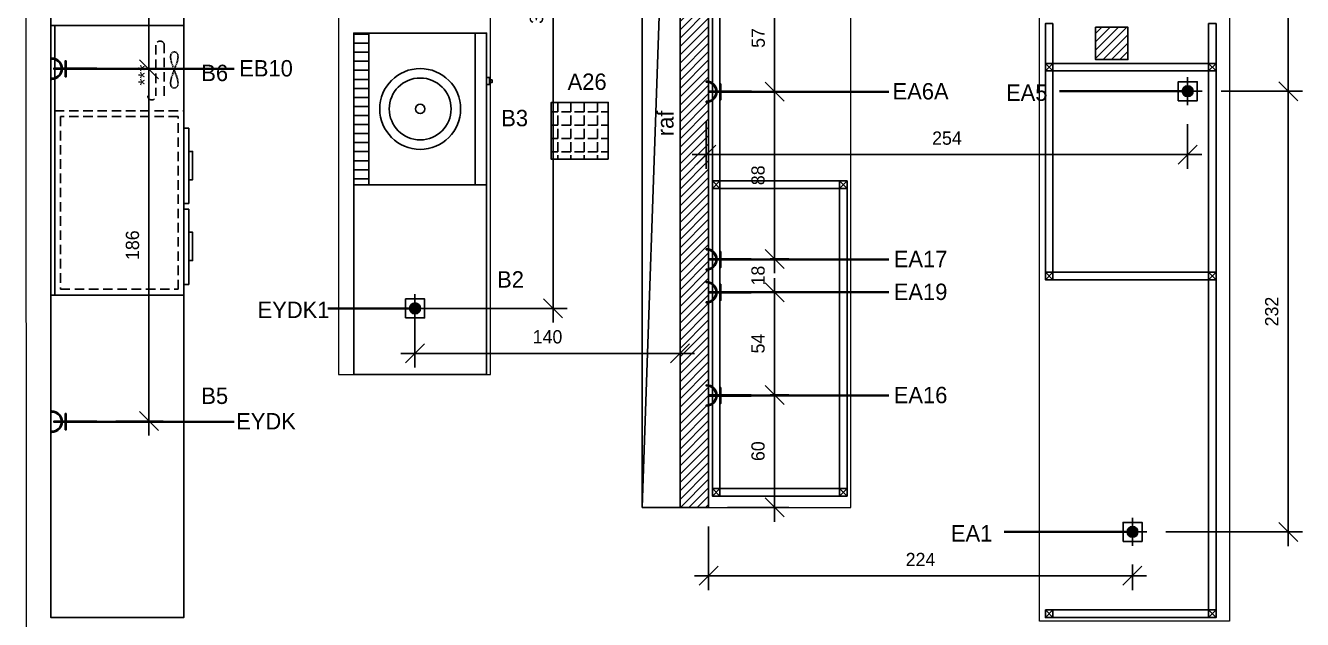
# Model space of a CAD drawing. Header units: centimetres. Extents: x 131563 to 145359, y 24878 to 28066.
# Drawn here: x 139888 to 140561, y 26701 to 27014 of the extents above; entities that cross this region are included whole.
import ezdxf
from ezdxf.enums import TextEntityAlignment as Align

# ---------------------------------------------------------------- set-up
doc = ezdxf.new("R2010")
doc.units = ezdxf.units.CM
doc.header["$LTSCALE"] = 10
doc.header["$MEASUREMENT"] = 0
doc.header["$PDMODE"] = 3
doc.header["$PDSIZE"] = 20
doc.linetypes.add('DASHED', pattern=[0.75, 0.5, -0.25])
for name, color, linetype in [('-DWG_ANA', 7, 'Continuous'), ('ELEKTRİK', 10, 'Continuous'), ('Kıtc-002 Çizgi', 7, 'Continuous'), ('Kıtc-040 Detay', 7, 'Continuous'), ('LP-DIMENSION_INT_100', 51, 'Continuous'), ('S2000-002 Çizgi', 7, 'Continuous')]:
    doc.layers.add(name, color=color, linetype=linetype)
for name, color, linetype, lineweight in [('ARK_AHŞAP', 45, 'Continuous', 15), ('ELK', 1, 'Continuous', 35), ('tefriş', 45, 'Continuous', 18)]:
    doc.layers.add(name, color=color, linetype=linetype, lineweight=lineweight)
doc.styles.get("Standard").update_dxf_attribs({"font": 'arial.ttf'})
doc.styles.add('TAKSİM', font='GOTHIC.TTF', dxfattribs={"height": 7})
doc.dimstyles.new('AR_DIM_100', dxfattribs={"dimtxt": 7, "dimasz": 10, "dimexe": 7.5, "dimexo": 10, "dimgap": 5, "dimtad": 1, "dimtoh": 1, "dimdec": 0, "dimrnd": 0.5, "dimzin": 12, "dimdsep": 46, "dimtxsty": 'TAKSİM', "dimblk": 'OBLIQUE', "dimcen": 0.09, "dimdle": 7.5, "dimclrd": 256, "dimclre": 256, "dimclrt": 7, "dimadec": 0, "dimazin": 0, "dimtfac": 1, "dimtdec": 0, "dimtix": 1, "dimtofl": 0, "dimtmove": 0, "dimatfit": 3, "dimldrblk": 'DOT', "dimfxl": 100, "dimfxlon": 1, "dimtolj": 1, "dimtzin": 0, "dimlwd": -1, "dimlwe": -1, "dimarcsym": 0})
pattern_1 = [(45, (7083.928928079957, 0), (-2.209708691207961, 2.209708691207961), [])]

# ---------------------------------------------------------------- blocks, each defined once
blk = doc.blocks.new('A$C14D17327')
at = {"layer": 'Kıtc-002 Çizgi', "color": 1, "elevation": -1.444281839363095e-08}
blk.add_lwpolyline([(-3.628785634646192e-06, 4.000000733699835), (3.999996371214365, 4.000000733699835), (3.999996371214365, 7.336998351092916e-07), (-3.628785634646192e-06, 7.336998351092916e-07)], close=True, dxfattribs=at)
for points in [[(-3.628785634646192e-06, 4.000000733699835), (3.999996371214365, 7.336998351092916e-07)], [(-3.628785634646192e-06, 7.336998351092916e-07), (3.999996371214365, 4.000000733699835)]]:
    blk.add_lwpolyline(points, dxfattribs=at)
blk = doc.blocks.new('A$C50025146')
at = {"layer": 'ELEKTRİK'}
for points in [[(16.0258407970905, 9.846670621633166), (16.5885051934838, 9.846670621633166), (16.5885051934838, 1.406704675742731), (16.0258407970905, 1.406704675742731)], [(6.940050297998823e-05, 5.345355450490388), (6.940050297998823e-05, 5.908019846885509), (22.50664525620232, 5.908019846885509), (22.50664525620232, 5.345355450490388)]]:
    blk.add_hatch(color=256, dxfattribs=at).paths.add_polyline_path(points)
h = blk.add_hatch(color=256, dxfattribs=at)
edge = h.paths.add_edge_path()
edge.add_line((23.70435837441619, 11.25333161261187), (23.70435837441619, 10.69066721622039))
edge.add_ellipse((23.70435837441619, 5.626687648689767), major_axis=(3.580774291992597, -3.580774291992606), ratio=0.9999999999999413, start_angle=134.9999999999983, end_angle=314.9999999999983)
edge.add_line((23.70435837441619, 0.5627080811555061), (23.70435837441619, 4.368476402305532e-05))
edge.add_ellipse((23.70435837441619, 5.626687648689767), major_axis=(3.978638102213783, 3.978638102213774), ratio=0.9999999999999128, start_angle=45.0000000000025, end_angle=225.0000000000025, ccw=False)
for points, elevation in [([(16.0258407970905, 1.406704675742731), (16.0258407970905, 9.846670621633166), (16.5885051934838, 9.846670621633166), (16.5885051934838, 1.406704675742731)], 4.791194770819646e-08), ([(6.940050297998823e-05, 5.908019846885509), (22.50664525620232, 5.908019846885509), (22.50664525620232, 5.345355450490388), (6.940050297998823e-05, 5.345355450490388)], 4.794507297291503e-08)]:
    blk.add_lwpolyline(points, close=True, dxfattribs=dict(at, elevation=elevation))
at = {"layer": 'ELEKTRİK', "elevation": 4.798666618537076e-08}
blk.add_lwpolyline([(23.70435837441437, 4.368476402305532e-05), (23.70435837441619, 0.5627080811555061, -0.9999999999999944), (23.70435837441619, 10.69066721622039), (23.70435837441619, 11.25333161261187, 0.9999999999999944)], format="xyb", close=True, dxfattribs=at)
blk = doc.blocks.new('A$C611F6802')
at = {"layer": '-DWG_ANA'}
h = blk.add_hatch(dxfattribs=at)
h.set_pattern_fill('ANSI31', color=1, style=0)
h.set_pattern_definition([(45, (-55670.14020227872, -22065.11067284289), (-0.08838834764831843, 0.08838834764831845), [])])
h.paths.add_polyline_path([(4.423971784401617, 7.700424825947266, 1), (10.13888412773802, 7.700424825947266, 1)])
at = {"layer": '-DWG_ANA', "color": 1}
for p, q in [((7.28142795606982, 7.700424825947266), (7.28142795606982, 15.25836134111159)), ((7.28142795606982, 15.25836134111159), (7.28142795606982, 0)), ((7.28142795606982, 7.629180670555797), (0, 7.629180670555797)), ((7.28142795606982, 7.629180670555797), (14.67722620816494, 7.629180670555797)), ((14.67722620816494, 7.629180670555797), (7.28142795606982, 7.629180670555797))]:
    blk.add_line(p, q, dxfattribs=at)
blk.add_lwpolyline([(2.28142795606982, 2.700424825947266), (12.28142795606982, 2.700424825947266), (12.28142795606982, 12.70042482594727), (2.28142795606982, 12.70042482594727)], close=True, dxfattribs=at)
blk.add_circle((7.28142795606982, 7.700424825947266), 2.857456171668203, dxfattribs=at)
blk = doc.blocks.new('_Oblique')
at = {"color": 0, "linetype": 'ByBlock', "lineweight": -2}
blk.add_line((-0.5, -0.5), (0.5, 0.5), dxfattribs=at)
blk = doc.blocks.new('*D102')
at = {"transparency": 16777216}
for p, q in [((140282.3134968373, 27043.31231213301), (140282.3134968373, 26971.73006024332)), ((140280.0458664011, 27035.81231213301), (140289.8134968373, 27035.81231213301)), ((140280.0458664011, 26979.23006024332), (140289.8134968373, 26979.23006024332))]:
    blk.add_line(p, q, dxfattribs=at)
at = {"layer": 'Defpoints', "color": 0, "transparency": 16777216}
for p in [(140270.0458664011, 27035.81231213301), (140270.0458664011, 26979.23006024332), (140282.3134968373, 26979.23006024332)]:
    blk.add_point(p, dxfattribs=at)
at = {"transparency": 16777216, "xscale": 10, "yscale": 10, "zscale": 10}
for p, rotation in [((140282.3134968373, 27035.81231213301), 90), ((140282.3134968373, 26979.23006024332), 270)]:
    blk.add_blockref('_Oblique', p, dxfattribs=dict(at, rotation=rotation))
at = {"color": 7, "transparency": 16777216, "insert": (140273.7254614871, 27007.52118618812), "char_height": 7, "attachment_point": 5, "rotation": 90, "style": 'TAKSİM'}
blk.add_mtext('\\A1;57', dxfattribs=at)
blk = doc.blocks.new('_Dot')
at = {"color": 0, "linetype": 'ByBlock', "lineweight": -2}
blk.add_line((-0.5, 0), (-1, 0), dxfattribs=at)
at = {"color": 0, "linetype": 'ByBlock', "const_width": 0.5}
blk.add_lwpolyline([(-0.25, 0, 1), (0.25, 0, 1)], format="xyb", close=True, dxfattribs=at)
blk = doc.blocks.new('*D103')
at = {"transparency": 16777216}
for p, q in [((140282.3134968374, 26986.73006024332), (140282.3134968374, 26883.62079963947)), ((140280.0458664011, 26979.23006024332), (140289.8134968374, 26979.23006024332)), ((140280.0458664011, 26891.12079963947), (140289.8134968374, 26891.12079963947))]:
    blk.add_line(p, q, dxfattribs=at)
at = {"layer": 'Defpoints', "color": 0, "transparency": 16777216}
for p in [(140270.0458664011, 26979.23006024332), (140270.0458664011, 26891.12079963947), (140282.3134968374, 26891.12079963947)]:
    blk.add_point(p, dxfattribs=at)
at = {"transparency": 16777216, "xscale": 10, "yscale": 10, "zscale": 10}
for p, rotation in [((140282.3134968374, 26979.23006024332), 90), ((140282.3134968374, 26891.12079963947), 270)]:
    blk.add_blockref('_Oblique', p, dxfattribs=dict(at, rotation=rotation))
at = {"color": 7, "transparency": 16777216, "insert": (140273.6374261372, 26935.17542994134), "char_height": 7, "attachment_point": 5, "rotation": 90, "style": 'TAKSİM'}
blk.add_mtext('\\A1;88', dxfattribs=at)
blk = doc.blocks.new('*D104')
at = {"transparency": 16777216}
for p, q in [((140282.3134968375, 26891.12079963947), (140282.3134968375, 26901.12079963947)), ((140280.0458664011, 26891.12079963947), (140289.8134968375, 26891.12079963947)), ((140280.0458664011, 26873.54555723612), (140289.8134968375, 26873.54555723612)), ((140282.3134968375, 26873.54555723612), (140282.3134968375, 26863.54555723612))]:
    blk.add_line(p, q, dxfattribs=at)
at = {"layer": 'Defpoints', "color": 0, "transparency": 16777216}
for p in [(140270.0458664011, 26891.12079963947), (140270.0458664011, 26873.54555723612), (140282.3134968375, 26873.54555723612)]:
    blk.add_point(p, dxfattribs=at)
at = {"transparency": 16777216, "xscale": 10, "yscale": 10, "zscale": 10}
for p, rotation in [((140282.3134968375, 26891.12079963947), 270), ((140282.3134968375, 26873.54555723612), 90)]:
    blk.add_blockref('_Oblique', p, dxfattribs=dict(at, rotation=rotation))
at = {"color": 7, "transparency": 16777216, "insert": (140273.6374261373, 26882.33317843774), "char_height": 7, "attachment_point": 5, "rotation": 90, "style": 'TAKSİM'}
blk.add_mtext('\\A1;18', dxfattribs=at)
blk = doc.blocks.new('*D105')
at = {"transparency": 16777216}
for p, q in [((140282.3134968376, 26881.04555723612), (140282.3134968376, 26811.9342127147)), ((140280.0458664011, 26873.54555723612), (140289.8134968376, 26873.54555723612)), ((140280.0458664011, 26819.4342127147), (140289.8134968376, 26819.4342127147))]:
    blk.add_line(p, q, dxfattribs=at)
at = {"layer": 'Defpoints', "color": 0, "transparency": 16777216}
for p in [(140270.0458664011, 26873.54555723612), (140270.0458664011, 26819.4342127147), (140282.3134968376, 26819.4342127147)]:
    blk.add_point(p, dxfattribs=at)
at = {"transparency": 16777216, "xscale": 10, "yscale": 10, "zscale": 10}
for p, rotation in [((140282.3134968376, 26873.54555723612), 90), ((140282.3134968376, 26819.4342127147), 270)]:
    blk.add_blockref('_Oblique', p, dxfattribs=dict(at, rotation=rotation))
at = {"color": 7, "transparency": 16777216, "insert": (140273.6374261374, 26846.48988497536), "char_height": 7, "attachment_point": 5, "rotation": 90, "style": 'TAKSİM'}
blk.add_mtext('\\A1;54', dxfattribs=at)
blk = doc.blocks.new('*D106')
at = {"transparency": 16777216}
for p, q in [((140282.3134968377, 26826.9342127147), (140282.3134968377, 26752.6528805165)), ((140280.0458664011, 26819.4342127147), (140289.8134968377, 26819.4342127147)), ((140257.5392905454, 26760.1528805165), (140289.8134968377, 26760.1528805165))]:
    blk.add_line(p, q, dxfattribs=at)
at = {"layer": 'Defpoints', "color": 0, "transparency": 16777216}
for p in [(140270.0458664011, 26819.4342127147), (140247.5392905454, 26760.1528805165), (140282.3134968377, 26760.1528805165)]:
    blk.add_point(p, dxfattribs=at)
at = {"transparency": 16777216, "xscale": 10, "yscale": 10, "zscale": 10}
for p, rotation in [((140282.3134968377, 26819.4342127147), 90), ((140282.3134968377, 26760.1528805165), 270)]:
    blk.add_blockref('_Oblique', p, dxfattribs=dict(at, rotation=rotation))
at = {"color": 7, "transparency": 16777216, "insert": (140273.6374261375, 26789.79354661555), "char_height": 7, "attachment_point": 5, "rotation": 90, "style": 'TAKSİM'}
blk.add_mtext('\\A1;60', dxfattribs=at)
blk = doc.blocks.new('*D107')
at = {"transparency": 16777216}
for p, q in [((140247.5392905453, 26750.15288051649), (140247.5392905453, 26716.63830545103)), ((140470.9294396687, 26729.99969317622), (140470.9294396687, 26716.63830545103)), ((140240.0392905453, 26724.13830545103), (140478.4294396687, 26724.13830545103))]:
    blk.add_line(p, q, dxfattribs=at)
at = {"layer": 'Defpoints', "color": 0, "transparency": 16777216}
for p in [(140247.5392905453, 26760.15288051649), (140470.9294396687, 26739.99969317622), (140470.9294396687, 26724.13830545103)]:
    blk.add_point(p, dxfattribs=at)
at = {"transparency": 16777216, "xscale": 10, "yscale": 10, "zscale": 10, "rotation": 180}
blk.add_blockref('_Oblique', (140247.5392905453, 26724.13830545103), dxfattribs=at)
at = {"transparency": 16777216, "xscale": 10, "yscale": 10, "zscale": 10}
blk.add_blockref('_Oblique', (140470.9294396687, 26724.13830545103), dxfattribs=at)
at = {"color": 7, "transparency": 16777216, "insert": (140359.234365107, 26732.72634080113), "char_height": 7, "attachment_point": 5, "style": 'TAKSİM'}
blk.add_mtext('\\A1;224', dxfattribs=at)
blk = doc.blocks.new('*D110')
at = {"transparency": 16777216}
for p, q in [((140553.0537228135, 27111.12500890196), (140553.0537228135, 26971.98267216931)), ((140517.6244693973, 27103.62500890196), (140560.5537228135, 27103.62500890196)), ((140517.6244693973, 26979.48267216931), (140560.5537228135, 26979.48267216931))]:
    blk.add_line(p, q, dxfattribs=at)
at = {"layer": 'Defpoints', "color": 0, "transparency": 16777216}
for p in [(140507.6244693973, 27103.62500890196), (140507.6244693973, 26979.48267216931), (140553.0537228135, 26979.48267216931)]:
    blk.add_point(p, dxfattribs=at)
at = {"transparency": 16777216, "xscale": 10, "yscale": 10, "zscale": 10}
for p, rotation in [((140553.0537228135, 27103.62500890196), 90), ((140553.0537228135, 26979.48267216931), 270)]:
    blk.add_blockref('_Oblique', p, dxfattribs=dict(at, rotation=rotation))
at = {"color": 7, "transparency": 16777216, "insert": (140544.4656874634, 27041.55384053559), "char_height": 7, "attachment_point": 5, "rotation": 90, "style": 'TAKSİM'}
blk.add_mtext('\\A1;124', dxfattribs=at)
blk = doc.blocks.new('*D111')
at = {"transparency": 16777216}
for p, q in [((140553.0537228136, 26986.98267216931), (140553.0537228136, 26739.7811211323)), ((140517.6244693973, 26979.48267216931), (140560.5537228136, 26979.48267216931)), ((140488.5586203393, 26747.2811211323), (140560.5537228136, 26747.2811211323))]:
    blk.add_line(p, q, dxfattribs=at)
at = {"layer": 'Defpoints', "color": 0, "transparency": 16777216}
for p in [(140507.6244693973, 26979.48267216931), (140478.5586203393, 26747.2811211323), (140553.0537228136, 26747.2811211323)]:
    blk.add_point(p, dxfattribs=at)
at = {"transparency": 16777216, "xscale": 10, "yscale": 10, "zscale": 10}
for p, rotation in [((140553.0537228136, 26979.48267216931), 90), ((140553.0537228136, 26747.2811211323), 270)]:
    blk.add_blockref('_Oblique', p, dxfattribs=dict(at, rotation=rotation))
at = {"color": 7, "transparency": 16777216, "insert": (140544.3776521134, 26863.38189665076), "char_height": 7, "attachment_point": 5, "rotation": 90, "style": 'TAKSİM'}
blk.add_mtext('\\A1;232', dxfattribs=at)
blk = doc.blocks.new('*D112')
at = {"transparency": 16777216}
for p, q in [((140246.3415774271, 26963.6034162794), (140246.3415774271, 26938.55633717004)), ((140499.9952887266, 26962.20124421322), (140499.9952887266, 26938.55633717004)), ((140507.4952887266, 26946.05633717004), (140238.8415774271, 26946.05633717004))]:
    blk.add_line(p, q, dxfattribs=at)
at = {"layer": 'Defpoints', "color": 0, "transparency": 16777216}
for p in [(140246.3415774271, 26973.6034162794), (140499.9952887266, 26972.20124421322), (140246.3415774271, 26946.05633717004)]:
    blk.add_point(p, dxfattribs=at)
at = {"transparency": 16777216, "xscale": 10, "yscale": 10, "zscale": 10, "rotation": 180}
blk.add_blockref('_Oblique', (140246.3415774271, 26946.05633717004), dxfattribs=at)
at = {"transparency": 16777216, "xscale": 10, "yscale": 10, "zscale": 10}
blk.add_blockref('_Oblique', (140499.9952887266, 26946.05633717004), dxfattribs=at)
at = {"color": 7, "transparency": 16777216, "insert": (140373.1684330769, 26954.73240787025), "char_height": 7, "attachment_point": 5, "style": 'TAKSİM'}
blk.add_mtext('\\A1;254', dxfattribs=at)
blk = doc.blocks.new('A$C6F7D0602')
at = {"layer": 'S2000-002 Çizgi'}
h = blk.add_hatch(dxfattribs=at)
h.set_pattern_fill('ANSI31', color=256, scale=1.5, angle=45, style=0)
h.set_pattern_definition([(90, (-2608.432118194891, -5750.092670616825), (-4.762499999999998, 9e-16), [])])
h.paths.add_polyline_path([(80.00001583194535, 64.91599495502305), (80.00001583194535, 72.91599495502305), (1.583194534759969e-05, 72.91599495502305), (1.583194534759969e-05, 64.91599495502305)])
for points in [[(1.583194534759969e-05, 2.915994955023052), (80.00001583194535, 2.915994955023052), (80.00001583194535, 72.91599495502305), (1.583194534759969e-05, 72.91599495502305)], [(1.583194534759969e-05, 64.91599495502305), (80.00001583194535, 64.91599495502305), (80.00001583194535, 8.915994955023052), (1.583194534759969e-05, 8.915994955023052)], [(52.87647231500887, 2.915994955023052), (56.52147231501294, 2.915994955023052), (56.52147231501294, 1.457994955024333), (52.87647231500887, 1.457994955024333)], [(53.84357925404038, 1.457994955024333), (55.3015792540391, 1.457994955024333), (55.3015792540391, -5.044974386692047e-06), (53.84357925404038, -5.044974386692047e-06)]]:
    blk.add_lwpolyline(points, close=True, dxfattribs=at)
for radius in [21.29503453498474, 16.29503453498474, 2.450729131566731]:
    blk.add_circle((40.00001583194535, 37.91599495502669), radius, dxfattribs=at)
blk = doc.blocks.new('A$C4E492C1D')
at = {"layer": 'S2000-002 Çizgi'}
blk.add_line((141.9999856233539, 72.59825832918023), (-1.43766460496e-05, 72.59825832918023), dxfattribs=at)
for points in [[(141.9999856233539, 4.598258329180225), (141.9999856233539, 74.59825832918023), (-1.43766460496e-05, 74.59825832918023), (-1.43766460496e-05, 4.598258329180225)], [(45.21097327311554, 1.958258329180807), (5.610973273116087, 1.958258329180807), (5.610973273115177, 4.59825832918068), (45.21097327311554, 4.59825832918068)], [(33.07791379200307, 1.958258329180807), (18.13632249562897, 1.958258329180807), (18.13632249562897, -4.0845402509e-06), (33.07791379200307, -4.0845402509e-06)], [(87.84143016723509, 1.958258329180807), (48.24143016723565, 1.958258329180807), (48.24143016723475, 4.59825832918068), (87.84143016723509, 4.59825832918068)], [(75.70837068612262, 1.958258329180807), (60.76677938974854, 1.958258329180807), (60.76677938974854, -4.0845402509e-06), (75.70837068612262, -4.0845402509e-06)]]:
    blk.add_lwpolyline(points, close=True, dxfattribs=at)
at = {"layer": 'S2000-002 Çizgi', "linetype": 'DASHED'}
blk.add_lwpolyline([(93.99998562335396, 69.59825832918023), (2.99998562335395, 69.59825832918023), (2.99998562335395, 7.598258329180225), (93.99998562335396, 7.598258329180225)], close=True, dxfattribs=at)
blk.add_lwpolyline([(96.99998562335396, 72.59825832918023), (96.99998562335396, 4.598258329180225)], dxfattribs=at)
for points in [[(131.6686428256048, 19.27992658724815), (104.9968444062592, 19.27992658724815, -1), (104.9968444062592, 23.62573057870577)], [(104.9968444062592, 14.93412259578963), (131.6686428256048, 14.93412259578963, 1), (131.6686428256048, 19.27992658724815)]]:
    blk.add_lwpolyline(points, format="xyb", dxfattribs=at)
at = {"layer": 'S2000-002 Çizgi', "linetype": 'DASHED', "ltscale": 0.1}
blk.add_lwpolyline([(125.5599927308662, 7.624397044643046), (124.1029978116462, 7.796426777960732), (122.4009009433989, 8.249959711251904), (120.5354027757998, 8.891161444525094), (118.5882039585262, 9.626197577789753), (116.6410051412508, 10.36123371105441), (114.7755069736517, 11.0024354443276), (113.0734101054054, 11.45596837761786), (111.6164151861853, 11.62799811093464), (110.4726060907228, 11.45596837761786), (109.6555995939648, 11.00243544432669), (109.1653956959094, 10.3612337110535), (109.0019943965576, 9.626197577788844), (109.1653956959094, 8.891161444524185), (109.6555995939648, 8.249959711250995), (110.4726060907228, 7.796426777960732), (111.6164151861853, 7.624397044643046), (113.0734101054054, 7.796426777960732), (114.7755069736517, 8.249959711251904), (116.6410051412508, 8.891161444525094), (118.5882039585253, 9.626197577789753), (120.5354027757998, 10.36123371105441), (122.4009009433989, 11.0024354443276), (124.1029978116462, 11.45596837761786), (125.5599927308662, 11.62799811093464), (126.7038018263279, 11.45596837761786), (127.5208083230868, 11.00243544432669), (128.0110122211422, 10.3612337110535), (128.1744135204931, 9.626197577788844), (128.0110122211422, 8.891161444524185), (127.5208083230868, 8.249959711250995), (126.7038018263279, 7.796426777960732)], close=True, dxfattribs=at)
at = {"layer": 'S2000-002 Çizgi'}
blk.add_text('***', height=6.759535301675553, dxfattribs=at).set_placement((110.4013504042791, 21.8630403655975))
blk = doc.blocks.new('*D137')
at = {"transparency": 16777216}
for p, q in [((139952.5965376591, 27117.41411601838), (139952.5965376591, 26983.57469614955)), ((139935.0458664011, 27109.91411601838), (139960.0965376591, 27109.91411601838)), ((139935.0458664011, 26991.07469614955), (139960.0965376591, 26991.07469614955))]:
    blk.add_line(p, q, dxfattribs=at)
at = {"layer": 'Defpoints', "color": 0, "transparency": 16777216}
for p in [(139925.0458664011, 27109.91411601838), (139925.0458664011, 26991.07469614955), (139952.5965376591, 26991.07469614955)]:
    blk.add_point(p, dxfattribs=at)
at = {"transparency": 16777216, "xscale": 10, "yscale": 10, "zscale": 10}
for p, rotation in [((139952.5965376591, 27109.91411601838), 90), ((139952.5965376591, 26991.07469614955), 270)]:
    blk.add_blockref('_Oblique', p, dxfattribs=dict(at, rotation=rotation))
at = {"color": 7, "transparency": 16777216, "insert": (139943.9204669589, 27050.49440608392), "char_height": 7, "attachment_point": 5, "rotation": 90, "style": 'TAKSİM'}
blk.add_mtext('\\A1;119', dxfattribs=at)
blk = doc.blocks.new('*D138')
at = {"transparency": 16777216}
for p, q in [((139952.5965376592, 26998.57469614955), (139952.5965376592, 26798.12782832444)), ((139935.0458664011, 26991.07469614955), (139960.0965376592, 26991.07469614955)), ((139935.0458664011, 26805.62782832444), (139960.0965376592, 26805.62782832444))]:
    blk.add_line(p, q, dxfattribs=at)
at = {"layer": 'Defpoints', "color": 0, "transparency": 16777216}
for p in [(139925.0458664011, 26991.07469614955), (139925.0458664011, 26805.62782832444), (139952.5965376592, 26805.62782832444)]:
    blk.add_point(p, dxfattribs=at)
at = {"transparency": 16777216, "xscale": 10, "yscale": 10, "zscale": 10}
for p, rotation in [((139952.5965376592, 26991.07469614955), 90), ((139952.5965376592, 26805.62782832444), 270)]:
    blk.add_blockref('_Oblique', p, dxfattribs=dict(at, rotation=rotation))
at = {"color": 7, "transparency": 16777216, "insert": (139943.920466959, 26898.35126223695), "char_height": 7, "attachment_point": 5, "rotation": 90, "style": 'TAKSİM'}
blk.add_mtext('\\A1;186', dxfattribs=at)
blk = doc.blocks.new('*D140')
at = {"transparency": 16777216}
for p, q in [((140165.5514192262, 27188.07406353904), (140165.5514192262, 26857.55735247547)), ((140095.1382147662, 27180.57406353904), (140173.0514192262, 27180.57406353904)), ((140095.1382147662, 26865.05735247547), (140173.0514192262, 26865.05735247547))]:
    blk.add_line(p, q, dxfattribs=at)
at = {"layer": 'Defpoints', "color": 0, "transparency": 16777216}
for p in [(140085.1382147662, 27180.57406353904), (140085.1382147662, 26865.05735247547), (140165.5514192262, 26865.05735247547)]:
    blk.add_point(p, dxfattribs=at)
at = {"transparency": 16777216, "xscale": 10, "yscale": 10, "zscale": 10}
for p, rotation in [((140165.5514192262, 27180.57406353904), 90), ((140165.5514192262, 26865.05735247547), 270)]:
    blk.add_blockref('_Oblique', p, dxfattribs=dict(at, rotation=rotation))
at = {"color": 7, "transparency": 16777216, "insert": (140156.875348526, 27022.81570800721), "char_height": 7, "attachment_point": 5, "rotation": 90, "style": 'TAKSİM'}
blk.add_mtext('\\A1;316', dxfattribs=at)
blk = doc.blocks.new('*D142')
at = {"transparency": 16777216}
for p, q in [((140092.7673954367, 26862.45315072755), (140092.7673954367, 26833.85441498879)), ((140232.5392905453, 26863.54555723612), (140232.5392905453, 26833.85441498879)), ((140085.2673954367, 26841.35441498879), (140240.0392905453, 26841.35441498879))]:
    blk.add_line(p, q, dxfattribs=at)
at = {"layer": 'Defpoints', "color": 0, "transparency": 16777216}
for p in [(140232.5392905453, 26873.54555723612), (140092.7673954367, 26872.45315072755), (140232.5392905453, 26841.35441498879)]:
    blk.add_point(p, dxfattribs=at)
at = {"transparency": 16777216, "xscale": 10, "yscale": 10, "zscale": 10, "rotation": 180}
blk.add_blockref('_Oblique', (140092.7673954367, 26841.35441498879), dxfattribs=at)
at = {"transparency": 16777216, "xscale": 10, "yscale": 10, "zscale": 10}
blk.add_blockref('_Oblique', (140232.5392905453, 26841.35441498879), dxfattribs=at)
at = {"color": 7, "transparency": 16777216, "insert": (140162.653342991, 26850.030485689), "char_height": 7, "attachment_point": 5, "style": 'TAKSİM'}
blk.add_mtext('\\A1;140', dxfattribs=at)

msp = doc.modelspace()

# ---------------------------------------------------------------- hatches: boundary and pattern name
h = msp.add_hatch()
h.set_pattern_fill('ANGLE', color=256, angle=450)
h.set_pattern_definition([(90, (140154.0667714338, 18202.38400440772), (-6.985, 2.138539473011066e-15), [5.08, -1.905]), (180, (140154.0667714338, 18202.38400440772), (-2.566247367613279e-15, -6.985), [5.08, -1.905])])
h.paths.add_polyline_path([(140194.6480098911, 26943.6245525476), (140194.6480098911, 26973.6245525476), (140164.6480098911, 26973.6245525476), (140164.6480098911, 26943.6245525476)])
at = {"layer": 'LP-DIMENSION_INT_100'}
h = msp.add_hatch(dxfattribs=at)
h.set_pattern_fill('ANSI31', color=252, scale=25)
h.set_pattern_definition(pattern_1)
h.paths.add_polyline_path([(140468.5392905453, 26690.15288051648), (140448.5392905453, 26690.15288051648), (140448.5392905453, 26673.15288051648), (140468.5392905453, 26673.15288051648)])
h.paths.add_polyline_path([(140468.5392905453, 27013.15288051648), (140451.5392905453, 27013.15288051648), (140451.5392905453, 26996.15288051648), (140468.5392905453, 26996.15288051648)])
h.paths.add_polyline_path([(140468.5392905453, 27353.15288051648), (140451.5392905453, 27353.15288051648), (140451.5392905453, 27336.15288051648), (140468.5392905453, 27336.15288051648)])
h = msp.add_hatch(dxfattribs=at)
h.set_pattern_fill('ANSI31', color=252, scale=25)
h.set_pattern_definition(pattern_1)
h.paths.add_polyline_path([(140247.5392905453, 27337.15288051648), (140232.5392905453, 27337.15288051648), (140232.5392905453, 26760.15288051649), (140247.5392905453, 26760.15288051649)])

# ---------------------------------------------------------------- linework, layer by layer
msp.add_line((140232.5392905453, 27337.15288051649), (140212.5392905453, 26760.1528805165))
for points in [[(140232.5392905453, 27337.15288051648), (140212.5392905453, 27337.15288051648), (140212.5392905453, 26760.15288051649), (140232.5392905453, 26760.15288051649)], [(139900.9581641769, 27194.09161653014), (139970.9581641769, 27194.09161653014), (139970.9581641769, 27014.09161653014), (139900.9581641769, 27014.09161653014)], [(140194.6480098911, 26943.6245525476), (140194.6480098911, 26973.6245525476), (140164.6480098911, 26973.6245525476), (140164.6480098911, 26943.6245525476)], [(140060.5392905453, 26830.15288051649), (140130.5392905453, 26830.15288051649), (140130.5392905453, 26930.15288051649), (140060.5392905453, 26930.15288051649)], [(139900.9581641769, 26872.09161653014), (139970.9581641769, 26872.09161653014), (139970.9581641769, 26702.09161653014), (139900.9581641769, 26702.09161653014)]]:
    msp.add_lwpolyline(points, close=True)
at = {"layer": 'ARK_AHŞAP'}
for points in [[(140422.0392905583, 27367.15288051648), (140522.0392905583, 27367.15288051648), (140522.0392905583, 26700.15288051649), (140422.0392905583, 26700.15288051649)], [(140247.5392905453, 26760.15288051649), (140322.5392859063, 26760.15288051649), (140322.5392859063, 27337.15288051649), (140247.5392905453, 27337.15288051648)], [(140052.5392905453, 26830.15288051649), (140132.5392905453, 26830.15288051649), (140132.5392905453, 27210.15288051649), (140052.5392905453, 27210.15288051649)]]:
    msp.add_lwpolyline(points, close=True, dxfattribs=at)
at = {"layer": 'ELK', "color": 1}
for p, q in [((139997.5859753432, 26991.35602834771), (139925.0458664011, 26991.35602834771)), ((140342.5859753432, 26979.23006024328), (140270.0458664011, 26979.23006024331)), ((140432.4754453914, 26979.48267216929), (140500.066532882, 26979.48267216929)), ((140342.5859753432, 26890.83946744121), (140270.0458664011, 26890.83946744124)), ((140342.5859753432, 26873.54555723608), (140270.0458664011, 26873.54555723611)), ((140046.7936665622, 26865.05735247545), (140092.8386395921, 26865.05735247545)), ((140342.5859753432, 26819.15288051647), (140270.0458664011, 26819.15288051647)), ((139997.5859753432, 26805.34649612621), (139925.0458664011, 26805.34649612621)), ((140403.4095963334, 26747.28112113229), (140471.0006838241, 26747.28112113229))]:
    msp.add_line(p, q, dxfattribs=at)
at = {"layer": 'Kıtc-002 Çizgi', "color": 1}
for points in [[(140253.5392905454, 26932.23006024332), (140249.5392905454, 26932.23006024332), (140249.5392905454, 27076.23006024332), (140253.5392905454, 27076.23006024332)], [(140429.0392905584, 27015.15288051648), (140425.0392905584, 27015.15288051648), (140425.0392905584, 26994.15288051648), (140429.0392905584, 26994.15288051648)], [(140511.0392905584, 26994.15288051648), (140515.0392905584, 26994.15288051648), (140515.0392905584, 27015.15288051648), (140511.0392905584, 27015.15288051648)], [(140425.0392905584, 26884.15288051649), (140429.0392905584, 26884.15288051649), (140429.0392905584, 26990.15288051648), (140425.0392905584, 26990.15288051648)], [(140429.0392905584, 26994.15288051648), (140511.0392905584, 26994.15288051648), (140511.0392905584, 26990.15288051648), (140429.0392905584, 26990.15288051648)], [(140515.0392905584, 26990.15288051648), (140511.0392905584, 26990.15288051648), (140511.0392905584, 26884.15288051649), (140515.0392905584, 26884.15288051649)], [(140253.5392905454, 26928.23006024332), (140249.5392905453, 26928.23006024332), (140249.5392905453, 26770.15288051649), (140253.5392905454, 26770.15288051649)], [(140253.5392905454, 26928.23006024332), (140316.5392859063, 26928.23006024332), (140316.5392859063, 26932.23006024332), (140253.5392905454, 26932.23006024332)], [(140316.5392859063, 26770.15288051649), (140320.5392859063, 26770.15288051649), (140320.5392859063, 26928.23006024332), (140316.5392859063, 26928.23006024332)], [(140511.0392905584, 26880.15288051649), (140429.0392905584, 26880.15288051649), (140429.0392905584, 26884.15288051649), (140511.0392905584, 26884.15288051649)], [(140511.0392905584, 26880.15288051649), (140515.0392905584, 26880.15288051649), (140515.0392905584, 26706.15288051649), (140511.0392905584, 26706.15288051649)], [(140253.5392905453, 26766.15288051649), (140316.5392859063, 26766.15288051649), (140316.5392859063, 26770.15288051649), (140253.5392905453, 26770.15288051649)], [(140511.0392905584, 26702.15288051649), (140429.0392905584, 26702.15288051649), (140429.0392905584, 26706.15288051649), (140511.0392905584, 26706.15288051649)]]:
    msp.add_lwpolyline(points, close=True, dxfattribs=at)
at = {"layer": 'S2000-002 Çizgi'}
for p, q in [((140232.5392905453, 26760.15288051649), (140232.5392905453, 27337.15288051649)), ((140247.5392905453, 27337.15288051649), (140247.5392905453, 26760.15288051649)), ((140232.5392905453, 26760.15288051649), (140247.5392905453, 26760.15288051649))]:
    msp.add_line(p, q, dxfattribs=at)
msp.add_lwpolyline([(140451.5392905453, 27013.15288051648), (140468.5392905453, 27013.15288051648), (140468.5392905453, 26996.15288051648), (140451.5392905453, 26996.15288051648)], close=True, dxfattribs=at)
at = {"layer": 'tefriş'}
msp.add_line((139887.5392905453, 27202.53177053027), (139887.9475595075, 26658.01567172807), dxfattribs=at)

# ---------------------------------------------------------------- block references
at = {"layer": '-DWG_ANA', "color": 0, "xscale": -1, "rotation": 270}
for p in [(140492.3661080561, 26972.20124421322), (140085.1382147662, 26857.77592451938), (140463.3002589981, 26739.99969317622)]:
    msp.add_blockref('A$C611F6802', p, dxfattribs=at)
at = {"layer": 'ARK_AHŞAP', "rotation": 89.99999999999999}
msp.add_blockref('A$C6F7D0602', (140133.4552855004, 26930.15286468454), dxfattribs=at)
at = {"layer": 'ELEKTRİK', "rotation": 180}
for p in [(139925.0459358016, 26996.98271599642, -4.794507297291503e-08), (140270.0459358016, 26984.85674789201, -4.794507302285922e-08), (140270.0459358016, 26896.46615508994, -4.794507297291503e-08), (140270.0459358016, 26879.17224488481, -4.794507297291503e-08), (140270.0459358016, 26824.77956816517, -4.794507297291503e-08), (139925.0459358016, 26810.97318377491, -4.794507297291503e-08)]:
    msp.add_blockref('A$C50025146', p, dxfattribs=at)
at = {"layer": 'Kıtc-040 Detay'}
for p in [(140425.0392941872, 26990.15287978278, 1.444281839363095e-08), (140425.0392941872, 26880.15287978279, 1.444281839363095e-08), (140425.0392941872, 26702.15287978279, 1.444281839363095e-08)]:
    msp.add_blockref('A$C14D17327', p, dxfattribs=at)
at = {"layer": 'Kıtc-040 Detay', "xscale": -1}
for p in [(140515.0392869296, 26990.15287978278, 1.444281839363095e-08), (140253.5392869166, 26928.23005950962, 1.444281839363095e-08), (140320.5392822775, 26928.23005950962, 1.444281839363095e-08), (140515.0392869296, 26880.15287978279, 1.444281839363095e-08), (140515.0392869296, 26702.15287978279, 1.444281839363095e-08)]:
    msp.add_blockref('A$C14D17327', p, dxfattribs=at)
at = {"layer": 'Kıtc-040 Detay', "rotation": 180}
for p in [(140253.5392869166, 26770.15288125019, 1.444281839363095e-08), (140320.5392822775, 26770.15288125019, 1.444281839363095e-08)]:
    msp.add_blockref('A$C14D17327', p, dxfattribs=at)
at = {"layer": 'S2000-002 Çizgi', "rotation": 90}
msp.add_blockref('A$C4E492C1D', (139975.5564225061, 26872.09163090678), dxfattribs=at)

# ---------------------------------------------------------------- texts
at = {"style": 'TAKSİM'}
for s, p in [('B6', (139987.2468941521, 26984.82153609549)), ('A26', (140183.5207161071, 26980.16854110183)), ('B3', (140145.3290425874, 26961.01492478682)), ('B2', (140143.1692141173, 26875.9865145932)), ('B5', (139987.2468941521, 26814.67918641385))]:
    msp.add_text(s, height=8.639999999999997, dxfattribs=at).set_placement(p, align=Align.CENTER)
msp.add_text('raf', height=8.639999999999997, rotation=90, dxfattribs=at).set_placement((140229.078284358, 26962.52983094052), align=Align.CENTER)
at = {"layer": 'ELK', "color": 1, "style": 'TAKSİM'}
for s, p in [('EB10', (140014.2814825932, 26987.26259461322)), ('EA6A', (140359.2814825932, 26975.13662650881)), ('EA17', (140359.2814825932, 26886.74603370674)), ('EA19', (140359.2814825932, 26869.45212350161)), ('EA16', (140359.2814825932, 26815.05944678197)), ('EYDK', (140014.2814825932, 26801.25306239171))]:
    msp.add_text(s, height=8.64, dxfattribs=at).set_placement(p, align=Align.CENTER)
for s, p in [('EA5', (140404.3219534657, 26974.39888292703)), ('EYDK1', (140009.8422783611, 26859.9735632332)), ('EA1', (140375.2561044077, 26742.19733189003))]:
    msp.add_text(s, height=8.64, dxfattribs=at).set_placement(p)

# ---------------------------------------------------------------- dimensions: what is measured, and where the dimension line sits
dim = msp.add_linear_dim(base=(140165.5514192262, 26865.05735247547), p1=(140085.1382147662, 27180.57406353903), p2=(140085.1382147662, 26865.05735247545), angle=90, dimstyle='AR_DIM_100')
dim.commit()
dim.dimension.update_dxf_attribs({"geometry": '*D140', "text_midpoint": (140156.875348526, 27022.81570800721)})
for base, p1, p2, picture, middle in [((139952.5965376591, 26991.07469614955), (139925.0458664011, 27109.91411601837), (139925.0458664011, 26991.07469614954), '*D137', (139943.9204669589, 27050.49440608392)), ((140553.0537228135, 26979.48267216931), (140507.6244693972, 27103.62500890195), (140507.6244693972, 26979.48267216929), '*D110', (140544.4656874634, 27041.55384053559)), ((140282.3134968373, 26979.23006024332), (140270.0458664011, 27035.81231213299), (140270.0458664011, 26979.23006024331), '*D102', (140273.7254614871, 27007.52118618812)), ((139952.5965376592, 26805.62782832444), (139925.0458664011, 26991.07469614954), (139925.0458664011, 26805.62782832442), '*D138', (139943.920466959, 26898.35126223695)), ((140282.3134968374, 26891.12079963947), (140270.0458664011, 26979.23006024331), (140270.0458664011, 26891.12079963945), '*D103', (140273.6374261372, 26935.17542994134)), ((140553.0537228136, 26747.2811211323), (140507.6244693972, 26979.48267216929), (140478.5586203393, 26747.28112113229), '*D111', (140544.3776521134, 26863.38189665076)), ((140282.3134968375, 26873.54555723612), (140270.0458664011, 26891.12079963945), (140270.0458664011, 26873.54555723611), '*D104', (140273.6374261373, 26882.33317843774)), ((140282.3134968376, 26819.4342127147), (140270.0458664011, 26873.54555723611), (140270.0458664011, 26819.43421271468), '*D105', (140273.6374261374, 26846.48988497536)), ((140282.3134968377, 26760.1528805165), (140270.0458664011, 26819.43421271468), (140247.5392905453, 26760.15288051649), '*D106', (140273.6374261375, 26789.79354661555))]:
    dim = msp.add_linear_dim(base=base, p1=p1, p2=p2, angle=90, dimstyle='AR_DIM_100', override={"dimtmove": 1})
    dim.commit()
    dim.dimension.update_dxf_attribs({"geometry": picture, "text_midpoint": middle})
for base, p1, p2, picture, middle in [((140246.3415774271, 26946.05633717004), (140499.9952887266, 26972.20124421322), (140246.3415774271, 26973.6034162794), '*D112', (140373.1684330769, 26954.73240787025)), ((140232.5392905453, 26841.35441498879), (140092.7673954367, 26872.45315072755), (140232.5392905453, 26873.54555723612), '*D142', (140162.653342991, 26850.030485689)), ((140470.9294396687, 26724.13830545103), (140247.5392905453, 26760.15288051649), (140470.9294396687, 26739.99969317622), '*D107', (140359.234365107, 26732.72634080113))]:
    dim = msp.add_linear_dim(base=base, p1=p1, p2=p2, dimstyle='AR_DIM_100')
    dim.commit()
    dim.dimension.update_dxf_attribs({"geometry": picture, "text_midpoint": middle})

doc.saveas('drawing.dxf')
